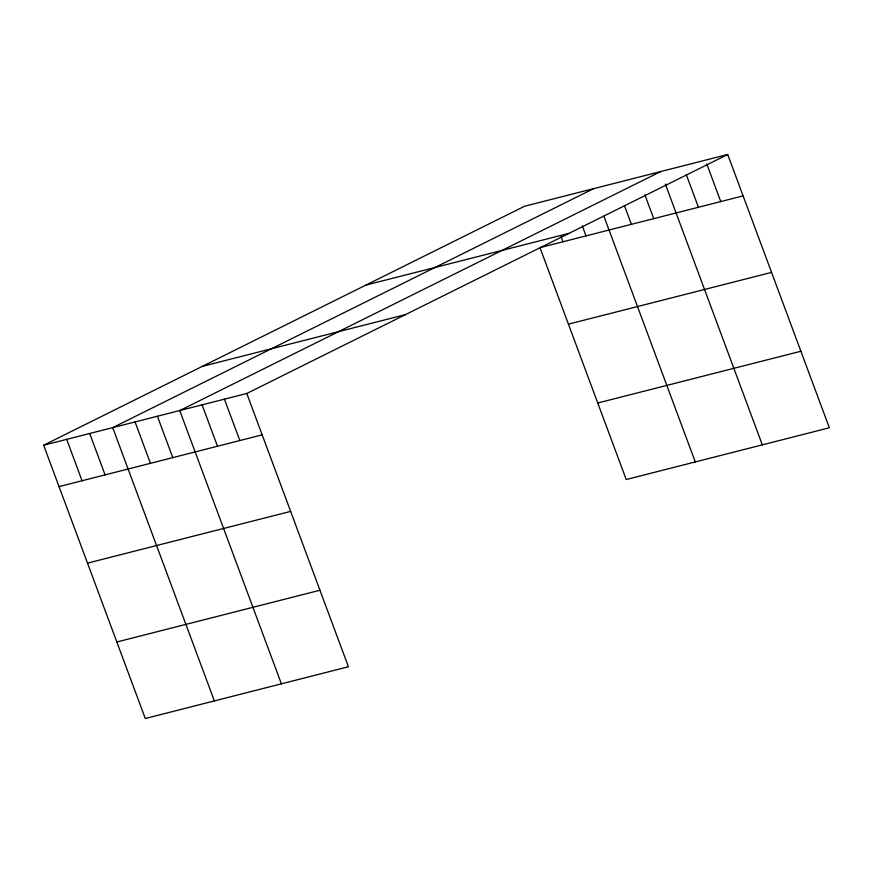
<?xml version="1.0" encoding="UTF-8"?>
<svg xmlns="http://www.w3.org/2000/svg" width="873" height="873" viewBox="0 0 873 873"><rect width="100%" height="100%" fill="white"/><g stroke="black" fill="none" stroke-linecap="round" stroke-linejoin="round"><path stroke-width="1.31" d="M43.65 445.219L246.786 393.472L348.414 666.765L145.289 718.512L43.65 445.219L524.586 206.235L727.711 154.488L829.35 427.781L626.214 479.528L539.972 247.626L743.109 195.879M593.651 188.644L112.715 427.628L214.354 700.91M660.686 171.566L179.751 410.55L281.39 683.843M246.786 393.472L727.711 154.488M365.874 285.1L569.01 233.353M202.361 366.354L405.498 314.607M568.432 324.156L771.568 272.398M59.037 486.61L262.173 434.863M597.754 402.999L800.89 351.252M87.496 563.14L290.633 511.392M116.829 641.982L319.954 590.235M706.77 163.949L720.76 201.565M686.287 174.655L698.422 207.261M665.346 184.105L762.315 444.848M644.863 194.821L653.724 218.643M624.391 205.526L631.386 224.339M603.909 216.231L695.279 461.926M582.28 225.867L586.012 235.896M561.132 236.747L562.998 241.756M224.437 399.168L239.835 440.549M202.1 404.865L217.486 446.245M157.402 416.246L172.799 457.627M135.064 421.943L150.451 463.323M89.69 433.499L105.087 474.879M66.675 439.359L82.062 480.75"/></g></svg>
